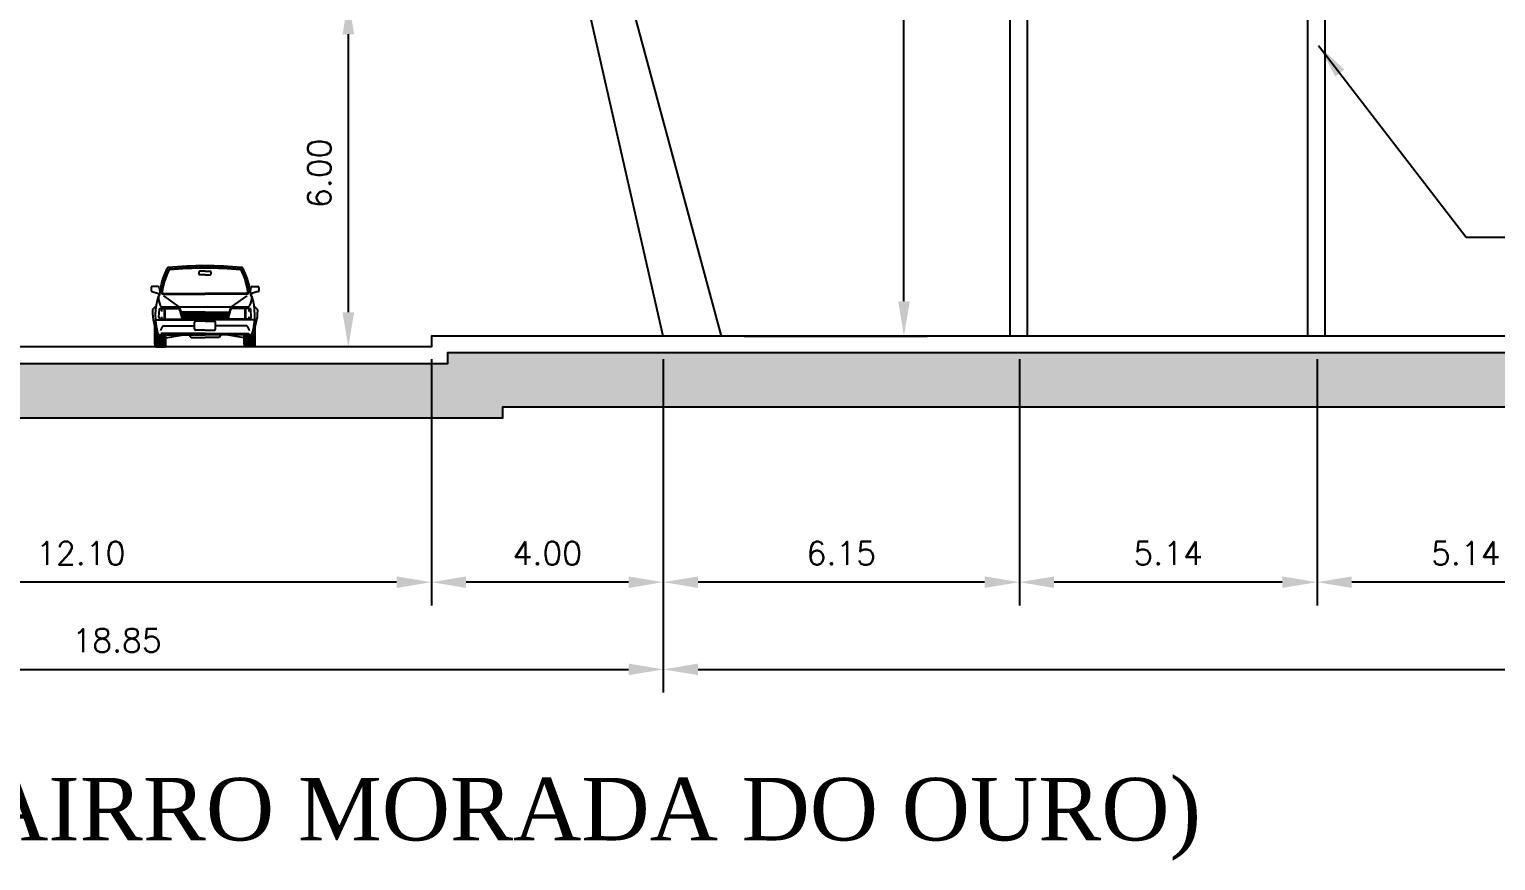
# Model space of a CAD drawing. Header units: millimetres. Extents: x 462 to 740, y -508 to -73.
# Drawn here: x 658.47 to 683.78, y -506.71 to -492.35 of the extents above; entities that cross this region are included whole.
import ezdxf

# ---------------------------------------------------------------- set-up
doc = ezdxf.new("R2010")
doc.units = ezdxf.units.MM
doc.header["$LTSCALE"] = 0.1
doc.header["$PDMODE"] = 3
doc.header["$PDSIZE"] = 0.005
for name, color, linetype in [('COTAS', 6, 'Continuous'), ('nivel', 1, 'Continuous'), ('Parede alta', 5, 'Continuous'), ('Texto', 2, 'Continuous'), ('VEICULO', 7, 'Continuous')]:
    doc.layers.add(name, color=color, linetype=linetype)
doc.styles.add('RO-00', font='romans.shx')
doc.dimstyles.new('COTAS-300', dxfattribs={"dimscale": 0, "dimtxt": 0.4, "dimasz": 0.6, "dimexe": 0.4, "dimexo": 0.4, "dimgap": 0.3, "dimtad": 1, "dimzin": 1, "dimdsep": 46, "dimtxsty": 'RO-00', "dimcen": 2.5, "dimclrd": 6, "dimclre": 6, "dimclrt": 2, "dimadec": 0, "dimazin": 0, "dimtfac": 1, "dimtmove": 2, "dimatfit": 2, "dimfxl": 1, "dimtolj": 1, "dimtzin": 0, "dimarcsym": 0})

# ---------------------------------------------------------------- blocks, each defined once
blk = doc.blocks.new('carro_grande_elev_front')
at = {"layer": 'VEICULO'}
for p, q in [((-10, 121), (-10, 125)), ((0, 126), (-9, 126)), ((0, 126), (9, 126)), ((10, 121), (10, 125)), ((-89.6, 98.4), (-89.6, 94)), ((-78.3, 100.4), (-87.6, 100.4)), ((-76.3, 98.8), (-75.1, 92.7)), ((0, 120), (-9, 120)), ((0, 120), (9, 120)), ((76.3, 98.8), (75.1, 92.7)), ((78.3, 100.4), (87.6, 100.4)), ((89.6, 98.4), (89.6, 94)), ((-88.1, 92.1), (-77.1, 89)), ((-77.5, 85), (-76.9, 85)), ((-77.1, 89), (-75.9, 86.4)), ((-69.3, 89), (0, 89)), ((-69.3, 88), (0, 88)), ((-69.3, 85), (-43.4, 66.6)), ((69.3, 89), (0, 89)), ((69.3, 88), (0, 88)), ((69.3, 85), (43.4, 66.6)), ((77.1, 89), (75.9, 86.4)), ((77.5, 85), (76.9, 85)), ((88.1, 92.1), (77.1, 89)), ((-81.6, 68), (-87.3, 62.3)), ((-76.6, 49.8), (-75.8, 62.8)), ((-73.5, 64.5), (-75.3, 63.7)), ((-75, 63.5), (-72.5, 64)), ((-72.5, 64), (-68.5, 64)), ((-72.5, 63.1), (-72.5, 59.1)), ((-72.5, 49.9), (-72.5, 47.4)), ((-71.4, 65), (-44.9, 65)), ((-70.8, 66.6), (70.8, 66.6)), ((-67.5, 47), (-67.5, 63)), ((-66.5, 47), (-66.5, 63)), ((-65.5, 64), (-45.6, 64)), ((-41.8, 60.9), (-38.1, 46)), ((-41, 61.9), (-37.1, 46)), ((0, 58), (-40, 58)), ((0, 55), (-39.3, 55)), ((0, 52), (-38.6, 52)), ((0, 49), (-37.8, 49)), ((-35, 58), (-35, 46)), ((-30, 58), (-30, 46)), ((-25, 58), (-25, 46)), ((-20, 58), (-20, 46)), ((-15, 58), (-15, 46)), ((-10, 58), (-10, 46)), ((-5, 58), (-5, 46)), ((0, 58), (40, 58)), ((0, 58), (0, 46)), ((0, 55), (39.3, 55)), ((0, 52), (38.6, 52)), ((0, 49), (37.8, 49)), ((5, 58), (5, 46)), ((10, 58), (10, 46)), ((15, 58), (15, 46)), ((20, 58), (20, 46)), ((25, 58), (25, 46)), ((30, 58), (30, 46)), ((35, 58), (35, 46)), ((41, 61.9), (37.1, 46)), ((41.8, 60.9), (38.1, 46)), ((71.4, 65), (44.9, 65)), ((65.5, 64), (45.6, 64)), ((66.5, 47), (66.5, 63)), ((67.5, 47), (67.5, 63)), ((72.5, 64), (68.5, 64)), ((75, 63.5), (72.5, 64)), ((72.5, 63.1), (72.5, 59.1)), ((72.5, 49.9), (72.5, 47.4)), ((73.5, 64.5), (75.3, 63.7)), ((76.6, 49.8), (75.8, 62.8)), ((81.6, 68), (87.3, 62.3)), ((-83.5, 4.5), (-83.5, 34.4)), ((-82.5, 45), (0, 45)), ((-81.5, 0), (-81.5, 28.7)), ((-80, 0), (-80, 25.3)), ((-72.5, 46), (-74.7, 46.8)), ((-72.5, 46), (-68.5, 46)), ((-69.3, 35), (-17.5, 35)), ((-65.5, 46), (-38.1, 46)), ((-37.1, 46), (0, 46)), ((-17.5, 30), (-17.5, 41)), ((0, 43), (-15.5, 43)), ((0, 28), (-15.5, 28)), ((37.1, 46), (0, 46)), ((82.5, 45), (0, 45)), ((0, 43), (15.5, 43)), ((0, 28), (15.5, 28)), ((17.5, 30), (17.5, 41)), ((69.3, 35), (17.5, 35)), ((65.5, 46), (38.1, 46)), ((72.5, 46), (68.5, 46)), ((72.5, 46), (74.7, 46.8)), ((80, 0), (80, 25.3)), ((81.5, 0), (81.5, 28.7)), ((83.5, 4.5), (83.5, 34.4)), ((-81.5, 0), (-67, 0)), ((-78.6, 0), (-78.6, 22.1)), ((-77.1, 0), (-77.1, 20.4)), ((-75.7, 0), (-75.7, 20)), ((-75.7, 20), (0, 20)), ((-74.2, 0), (-74.2, 20)), ((0, 22.5), (-73.3, 22.5)), ((-72.8, 0), (-72.8, 20)), ((-71.3, 0), (-71.3, 20)), ((-69.9, 0), (-69.9, 20)), ((-68.4, 0), (-68.4, 20)), ((-67, 0), (-67, 20)), ((-65, 15.3), (-35.9, 20)), ((-65, 4.5), (-65, 20)), ((-26.4, 20), (-23.3, 16)), ((-23.3, 16), (0, 16)), ((0, 22.5), (73.3, 22.5)), ((75.7, 20), (0, 20)), ((23.3, 16), (0, 16)), ((26.4, 20), (23.3, 16)), ((65, 15.3), (35.9, 20)), ((65, 4.5), (65, 20)), ((67, 0), (67, 20)), ((68.4, 0), (68.4, 20)), ((69.9, 0), (69.9, 20)), ((71.3, 0), (71.3, 20)), ((72.8, 0), (72.8, 20)), ((74.2, 0), (74.2, 20)), ((75.7, 0), (75.7, 20)), ((77.1, 0), (77.1, 20.4)), ((78.6, 0), (78.6, 22.1)), ((81.5, 0), (67, 0))]:
    blk.add_line(p, q, dxfattribs=at)
for centre, radius, start, end in [((47, 75.1), 123.4, 153.3242, 174.9735), ((47, 75.1), 120.4, 154.1335, 172.2174), ((47, 75.1), 119.4, 154.1335, 172.2174), ((-60.6, 129.2), 3, 95.3028, 153.3242), ((-58.6, 126.3), 3, 95.1557, 154.1335), ((0, -523.5), 658.5, 84.6972, 95.3028), ((-58.6, 126.3), 2, 95.1557, 154.1335), ((0, -523.5), 655.5, 84.8443, 95.1557), ((0, -523.5), 654.5, 84.8443, 95.1557), ((-9, 125), 1, 90, 180), ((9, 125), 1, 0, 90), ((58.6, 126.3), 2, 25.8665, 84.8443), ((58.6, 126.3), 3, 25.8665, 84.8443), ((-47, 75.1), 119.4, 7.7826, 25.8665), ((60.6, 129.2), 3, 26.6758, 84.6972), ((-47, 75.1), 120.4, 7.7826, 25.8665), ((-47, 75.1), 123.4, 5.0265, 26.6758), ((-87.6, 98.4), 2, 90, 180), ((-78.3, 98.4), 2, 11.2915, 90), ((-9, 121), 1, 180, 270), ((9, 121), 1, 270, 0), ((78.3, 98.4), 2, 90, 168.7085), ((87.6, 98.4), 2, 0, 90), ((-87.6, 94), 2, 180, 254.6167), ((20, 52.5), 102.8, 161.5651, 197.1976), ((-39, 84), 38.6, 178.5317, 202.8811), ((-76.9, 86), 1, 270, 354.9735), ((-69.3, 91), 3, 172.2174, 270), ((-69.3, 91), 2, 172.2174, 270), ((69.3, 91), 3, 270, 7.7826), ((69.3, 91), 2, 270, 7.7826), ((39, 84), 38.6, 337.1189, 1.4683), ((76.9, 86), 1, 185.0265, 270), ((-20, 52.5), 102.8, 342.8024, 18.4349), ((87.6, 94), 2, 285.3833, 0), ((20, 52.5), 107.8, 174.7999, 175.7267), ((-0.2, 60.5), 87.3, 179.9938, 206.4303), ((-73.6, 49.6), 3, 176.5135, 250.1361), ((-74.9, 62.6), 1, 100.1378, 176.5135), ((-74.8, 62.8), 1, 115.6872, 176.5135), ((-70.8, 70.6), 4, 202.8811, 270), ((-71.4, 60), 5, 90, 115.6872), ((-68.5, 63), 1, 0, 90), ((-65.5, 63), 1, 90, 180), ((-45.6, 60), 4, 13.611, 90), ((-44.9, 61), 4, 13.611, 90), ((44.9, 61), 4, 90, 166.389), ((45.6, 60), 4, 90, 166.389), ((65.5, 63), 1, 0, 90), ((68.5, 63), 1, 90, 180), ((70.8, 70.6), 4, 270, 337.1189), ((71.4, 60), 5, 64.3128, 90), ((73.6, 49.6), 3, 289.8639, 3.4865), ((74.9, 62.6), 1, 3.4865, 79.8622), ((74.8, 62.8), 1, 3.4865, 64.3128), ((0.2, 60.5), 87.3, 333.5697, 0.0062), ((-20, 52.5), 107.8, 4.2733, 5.2001), ((-62.3, 25.9), 11.5, 127.7412, 175.0677), ((-68.5, 47), 1, 270, 0), ((-65.5, 47), 1, 180, 270), ((-15.5, 41), 2, 90, 180), ((-15.5, 30), 2, 180, 270), ((15.5, 41), 2, 0, 90), ((15.5, 30), 2, 270, 0), ((65.5, 47), 1, 270, 0), ((68.5, 47), 1, 180, 270), ((62.3, 25.9), 11.5, 4.9323, 52.2588), ((-77.4, 4.5), 6.06, 180, 227.925), ((-75.7, 23), 3, 206.4303, 270), ((-75.3, 23), 3, 197.1976, 270), ((-71, 4.5), 6.06, 312.075, 0), ((71, 4.5), 6.06, 180, 227.925), ((75.3, 23), 3, 270, 342.8024), ((75.7, 23), 3, 270, 333.5697), ((77.4, 4.5), 6.06, 312.075, 0)]:
    blk.add_arc(centre, radius, start, end, dxfattribs=at)
blk = doc.blocks.new('*D57')
at = {"layer": 'COTAS', "color": 6, "lineweight": -2}
for p, q in [((680.693, -498.052), (680.693, -502.303)), ((685.829, -498.052), (685.829, -502.303)), ((685.229, -501.903), (681.293, -501.903))]:
    blk.add_line(p, q, dxfattribs=at)
at = {"layer": 'COTAS', "color": 6}
for points in [[(681.293, -501.803), (681.293, -502.003), (680.693, -501.903)], [(685.229, -501.803), (685.229, -502.003), (685.829, -501.903)]]:
    blk.add_solid(points, dxfattribs=at)
at = {"layer": 'Defpoints', "color": 0}
for p in [(680.693, -497.652), (685.829, -497.652), (680.693, -501.903)]:
    blk.add_point(p, dxfattribs=at)
at = {"layer": 'COTAS', "color": 2, "insert": (683.261, -501.403), "char_height": 0.4, "attachment_point": 5, "style": 'RO-00'}
blk.add_mtext('\\A1;5.14', dxfattribs=at)
blk = doc.blocks.new('*D58')
at = {"layer": 'COTAS', "color": 6, "lineweight": -2}
for p, q in [((675.556, -498.052), (675.556, -502.303)), ((680.693, -498.052), (680.693, -502.303)), ((680.093, -501.903), (676.156, -501.903))]:
    blk.add_line(p, q, dxfattribs=at)
at = {"layer": 'COTAS', "color": 6}
for points in [[(676.156, -501.803), (676.156, -502.003), (675.556, -501.903)], [(680.093, -501.803), (680.093, -502.003), (680.693, -501.903)]]:
    blk.add_solid(points, dxfattribs=at)
at = {"layer": 'Defpoints', "color": 0}
for p in [(675.556, -497.652), (680.693, -497.652), (675.556, -501.903)]:
    blk.add_point(p, dxfattribs=at)
at = {"layer": 'COTAS', "color": 2, "insert": (678.124, -501.403), "char_height": 0.4, "attachment_point": 5, "style": 'RO-00'}
blk.add_mtext('\\A1;5.14', dxfattribs=at)
blk = doc.blocks.new('*D59')
at = {"layer": 'COTAS', "color": 6, "lineweight": -2}
for p, q in [((669.411, -498.052), (669.411, -502.303)), ((675.556, -498.052), (675.556, -502.303)), ((674.956, -501.903), (670.011, -501.903))]:
    blk.add_line(p, q, dxfattribs=at)
at = {"layer": 'COTAS', "color": 6}
for points in [[(670.011, -501.803), (670.011, -502.003), (669.411, -501.903)], [(674.956, -501.803), (674.956, -502.003), (675.556, -501.903)]]:
    blk.add_solid(points, dxfattribs=at)
at = {"layer": 'Defpoints', "color": 0}
for p in [(669.411, -497.652), (675.556, -497.652), (669.411, -501.903)]:
    blk.add_point(p, dxfattribs=at)
at = {"layer": 'COTAS', "color": 2, "insert": (672.483, -501.403), "char_height": 0.4, "attachment_point": 5, "style": 'RO-00'}
blk.add_mtext('\\A1;6.15', dxfattribs=at)
blk = doc.blocks.new('*D60')
at = {"layer": 'COTAS', "color": 6, "lineweight": -2}
for p, q in [((665.409, -498.052), (665.409, -502.303)), ((669.411, -498.052), (669.411, -502.303)), ((668.811, -501.903), (666.009, -501.903))]:
    blk.add_line(p, q, dxfattribs=at)
at = {"layer": 'COTAS', "color": 6}
for points in [[(666.009, -501.803), (666.009, -502.003), (665.409, -501.903)], [(668.811, -501.803), (668.811, -502.003), (669.411, -501.903)]]:
    blk.add_solid(points, dxfattribs=at)
at = {"layer": 'Defpoints', "color": 0}
for p in [(665.409, -497.652), (669.411, -497.652), (665.409, -501.903)]:
    blk.add_point(p, dxfattribs=at)
at = {"layer": 'COTAS', "color": 2, "insert": (667.41, -501.403), "char_height": 0.4, "attachment_point": 5, "style": 'RO-00'}
blk.add_mtext('\\A1;4.00', dxfattribs=at)
blk = doc.blocks.new('*D61')
at = {"layer": 'COTAS', "color": 6, "lineweight": -2}
for p, q in [((653.309, -498.052), (653.309, -502.303)), ((665.409, -498.052), (665.409, -502.303)), ((664.809, -501.903), (653.909, -501.903))]:
    blk.add_line(p, q, dxfattribs=at)
at = {"layer": 'COTAS', "color": 6}
for points in [[(653.909, -501.803), (653.909, -502.003), (653.309, -501.903)], [(664.809, -501.803), (664.809, -502.003), (665.409, -501.903)]]:
    blk.add_solid(points, dxfattribs=at)
at = {"layer": 'Defpoints', "color": 0}
for p in [(653.309, -497.652), (665.409, -497.652), (653.309, -501.903)]:
    blk.add_point(p, dxfattribs=at)
at = {"layer": 'COTAS', "color": 2, "insert": (659.359, -501.403), "char_height": 0.4, "attachment_point": 5, "style": 'RO-00'}
blk.add_mtext('\\A1;12.10', dxfattribs=at)
blk = doc.blocks.new('*D66')
at = {"layer": 'COTAS', "color": 6, "lineweight": -2}
for p, q in [((665.187, -491.841), (663.576, -491.841)), ((663.976, -497.241), (663.976, -492.441)), ((665.187, -497.841), (663.576, -497.841))]:
    blk.add_line(p, q, dxfattribs=at)
at = {"layer": 'COTAS', "color": 6}
for points in [[(663.876, -492.441), (664.076, -492.441), (663.976, -491.841)], [(663.876, -497.241), (664.076, -497.241), (663.976, -497.841)]]:
    blk.add_solid(points, dxfattribs=at)
at = {"layer": 'Defpoints', "color": 0}
for p in [(663.976, -491.841), (665.587, -491.841), (665.587, -497.841)]:
    blk.add_point(p, dxfattribs=at)
at = {"layer": 'COTAS', "color": 2, "insert": (663.476, -494.841), "char_height": 0.4, "attachment_point": 5, "rotation": 90, "style": 'RO-00'}
blk.add_mtext('\\A1;6.00', dxfattribs=at)
blk = doc.blocks.new('*D67')
at = {"layer": 'COTAS', "color": 6, "lineweight": -2}
for p, q in [((665.737, -478.652), (673.964, -478.652)), ((673.564, -497.052), (673.564, -479.252)), ((670.809, -497.652), (673.964, -497.652))]:
    blk.add_line(p, q, dxfattribs=at)
at = {"layer": 'COTAS', "color": 6}
for points in [[(673.464, -479.252), (673.664, -479.252), (673.564, -478.652)], [(673.464, -497.052), (673.664, -497.052), (673.564, -497.652)]]:
    blk.add_solid(points, dxfattribs=at)
at = {"layer": 'Defpoints', "color": 0}
for p in [(665.337, -478.652), (673.564, -478.652), (670.409, -497.652)]:
    blk.add_point(p, dxfattribs=at)
at = {"layer": 'COTAS', "color": 2, "insert": (673.064, -486.099), "char_height": 0.4, "attachment_point": 5, "rotation": 90, "style": 'RO-00'}
blk.add_mtext('\\A1;19.00', dxfattribs=at)
blk = doc.blocks.new('*D70')
at = {"layer": 'COTAS', "color": 6, "lineweight": -2}
for p, q in [((669.411, -500.577), (669.411, -503.809)), ((650.558, -501.404), (650.558, -503.809)), ((651.158, -503.409), (668.811, -503.409))]:
    blk.add_line(p, q, dxfattribs=at)
at = {"layer": 'COTAS', "color": 6}
for points in [[(651.158, -503.309), (651.158, -503.509), (650.558, -503.409)], [(668.811, -503.309), (668.811, -503.509), (669.411, -503.409)]]:
    blk.add_solid(points, dxfattribs=at)
at = {"layer": 'Defpoints', "color": 0}
for p in [(669.411, -500.177), (650.558, -501.004), (669.411, -503.409)]:
    blk.add_point(p, dxfattribs=at)
at = {"layer": 'COTAS', "color": 2, "insert": (659.984, -502.909), "char_height": 0.4, "attachment_point": 5, "style": 'RO-00'}
blk.add_mtext('\\A1;18.85', dxfattribs=at)
blk = doc.blocks.new('*D71')
at = {"layer": 'COTAS', "color": 6, "lineweight": -2}
for p, q in [((669.411, -500.577), (669.411, -503.809)), ((708.009, -501.345), (708.009, -503.809)), ((670.011, -503.409), (707.409, -503.409))]:
    blk.add_line(p, q, dxfattribs=at)
at = {"layer": 'COTAS', "color": 6}
for points in [[(670.011, -503.309), (670.011, -503.509), (669.411, -503.409)], [(707.409, -503.309), (707.409, -503.509), (708.009, -503.409)]]:
    blk.add_solid(points, dxfattribs=at)
at = {"layer": 'Defpoints', "color": 0}
for p in [(669.411, -500.177), (708.009, -500.945), (708.009, -503.409)]:
    blk.add_point(p, dxfattribs=at)
at = {"layer": 'COTAS', "color": 2, "insert": (688.71, -502.909), "char_height": 0.4, "attachment_point": 5, "style": 'RO-00'}
blk.add_mtext('\\A1;38.60', dxfattribs=at)

msp = doc.modelspace()

# ---------------------------------------------------------------- hatches: boundary and pattern name
at = {"layer": 'Parede alta'}
msp.add_hatch(color=256, dxfattribs=at).paths.add_polyline_path([(615.813, -498.124), (622.397, -498.124), (622.397, -497.935), (637.373, -497.935), (637.373, -498.124), (639.075, -498.124), (644.831, -498.124), (644.831, -497.935), (653.026, -497.935), (653.026, -498.124), (665.693, -498.124), (665.693, -497.935), (690.531, -497.935), (710.726, -497.935), (710.726, -498.124), (722.993, -498.124), (722.993, -497.935), (730.926, -497.935), (730.926, -498.124), (739.642, -498.124), (739.642, -499.068), (729.982, -499.068), (729.982, -498.879), (723.937, -498.879), (723.937, -499.068), (709.782, -499.068), (709.782, -498.879), (690.531, -498.879), (666.637, -498.879), (666.637, -499.068), (652.082, -499.068), (652.082, -498.879), (645.775, -498.879), (645.775, -499.068), (639.075, -499.068), (636.429, -499.068), (636.429, -498.879), (623.341, -498.879), (623.341, -499.068), (615.813, -499.068)])

# ---------------------------------------------------------------- linework, layer by layer
at = {"layer": 'nivel'}
for p, q in [((675.396, -497.652), (675.396, -490.919)), ((675.696, -497.652), (675.696, -490.944)), ((680.833, -497.652), (680.833, -491.063)), ((680.533, -497.652), (680.533, -491.251))]:
    msp.add_line(p, q, dxfattribs=at)
msp.add_lwpolyline([(668.586, -490.889), (670.409, -497.652), (669.411, -497.652), (667.875, -490.889)], dxfattribs=at)
at = {"layer": 'Parede alta'}
for points in [[(739.642, -497.841), (731.209, -497.841), (731.209, -497.652), (722.709, -497.652), (722.709, -497.841), (711.009, -497.841), (711.009, -497.652), (690.531, -497.652), (665.409, -497.652), (665.409, -497.841), (653.309, -497.841), (653.309, -497.652), (644.547, -497.652), (644.547, -497.841), (639.075, -497.841), (637.656, -497.841), (637.656, -497.652), (622.113, -497.652), (622.113, -497.841), (615.813, -497.841)], [(644.831, -497.935), (653.026, -497.935), (653.026, -498.124), (665.693, -498.124), (665.693, -497.935), (690.531, -497.935)], [(690.531, -498.879), (666.637, -498.879), (666.637, -499.068), (652.082, -499.068), (652.082, -498.879), (645.775, -498.879), (645.775, -499.068), (639.075, -499.068)]]:
    msp.add_lwpolyline(points, dxfattribs=at)

# ---------------------------------------------------------------- block references
at = {"xscale": 0.01038576000000934, "yscale": 0.01038575999998698, "zscale": 0.01038576}
msp.add_blockref('carro_grande_elev_front', (661.503, -497.841), dxfattribs=at)

# ---------------------------------------------------------------- texts
at = {"layer": 'Texto', "insert": (631.204, -505.282), "char_height": 1.08, "attachment_point": 1}
msp.add_mtext('{\\fTimes New Roman|b0|i0|c0|p18;ELEVAÇÃO FRONTAL (DIREÇÃO BAIRRO MORADA DO OURO)}', dxfattribs=at)

# ---------------------------------------------------------------- dimensions: what is measured, and where the dimension line sits
at = {"layer": 'COTAS'}
dim = msp.add_linear_dim(base=(673.564, -478.652), p1=(670.409, -497.652), p2=(665.337, -478.652), angle=90, dimstyle='COTAS-300', override={"dimscale": 1}, dxfattribs=at)
dim.commit()
dim.dimension.update_dxf_attribs({"geometry": '*D67', "text_midpoint": (673.064, -486.099), "dimtype": 160})
dim = msp.add_linear_dim(base=(663.976, -491.841), p1=(665.587, -497.841), p2=(665.587, -491.841), angle=90, dimstyle='COTAS-300', override={"dimscale": 1}, dxfattribs=at)
dim.commit()
dim.dimension.update_dxf_attribs({"geometry": '*D66', "text_midpoint": (663.476, -494.841)})
for base, p1, p2, picture, middle in [((653.309, -501.903), (665.409, -497.652), (653.309, -497.652), '*D61', (659.359, -501.403)), ((665.409, -501.903), (669.411, -497.652), (665.409, -497.652), '*D60', (667.41, -501.403)), ((669.4108, -501.9031), (675.556, -497.6517), (669.4108, -497.6517), '*D59', (672.4834, -501.4031)), ((675.556, -501.903), (680.693, -497.652), (675.556, -497.652), '*D58', (678.124, -501.403)), ((680.693, -501.903), (685.829, -497.652), (680.693, -497.652), '*D57', (683.261, -501.403)), ((669.411, -503.409), (650.558, -501.004), (669.411, -500.177), '*D70', (659.984, -502.909)), ((708.009, -503.409), (669.411, -500.177), (708.009, -500.945), '*D71', (688.71, -502.909))]:
    dim = msp.add_linear_dim(base=base, p1=p1, p2=p2, dimstyle='COTAS-300', override={"dimscale": 1}, dxfattribs=at)
    dim.commit()
    dim.dimension.update_dxf_attribs({"geometry": picture, "text_midpoint": middle})

# ---------------------------------------------------------------- leaders
at = {"layer": 'COTAS', "annotation_type": 0, "has_hookline": 1, "hookline_direction": 0, "text_width": 3.41}
msp.add_leader([(680.72, -492.635), (683.266, -495.944), (683.866, -495.944)], dimstyle='COTAS-300', override={"dimscale": 1}, dxfattribs=at)

doc.saveas('drawing.dxf')
